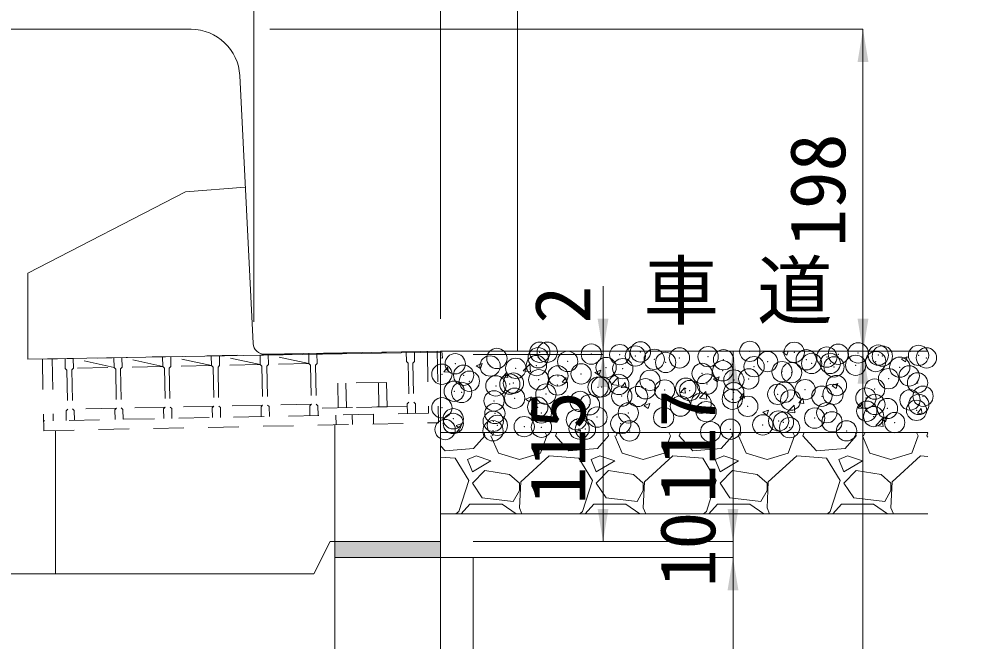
# Model space of a CAD drawing. Units: millimetres at full size. Extents: x 0 to 26200, y 7460 to 13400.
# Drawn here: x 9998 to 10580, y 11565 to 11948 of the extents above; entities that cross this region are included whole.
import ezdxf
from ezdxf.enums import TextEntityAlignment as Align

# ---------------------------------------------------------------- set-up
doc = ezdxf.new("R2010")
doc.units = ezdxf.units.MM
doc.header["$LTSCALE"] = 25
doc.header["$PDMODE"] = 32
doc.header["$PDSIZE"] = 12.5
doc.linetypes.add('USER1', pattern=[1.35, 0.75, -0.6])
doc.layers.add('ハッチング_モルタル', color=30, linetype='Continuous')
doc.layers.add('文字', color=7, linetype='Continuous')
for name, color, linetype, lineweight in [('側溝・本体', 7, 'Continuous', 9), ('基礎', 3, 'Continuous', 20), ('寸法線', 7, 'Continuous', 9), ('引出線', 4, 'Continuous', 9), ('本体', 2, 'Continuous', 20), ('舗装・基礎', 7, 'Continuous', 5), ('ｸﾞﾚｰﾁﾝｸﾞ', 7, 'USER1', 5)]:
    doc.layers.add(name, color=color, linetype=linetype, lineweight=lineweight)
doc.styles.add('ＭＳ ゴシック', font='')
doc.styles.get('ＭＳ ゴシック').set_extended_font_data('MS Gothic')

# ---------------------------------------------------------------- blocks, each defined once
blk = doc.blocks.new('filled_arrow')
at = {"color": 0, "linetype": 'Continuous', "lineweight": -2}
blk.add_solid([(7.5, 1.25), (0, 0), (7.5, -1.25)], dxfattribs=at)

msp = doc.modelspace()

# ---------------------------------------------------------------- hatches: boundary and pattern name
at = {"layer": 'ハッチング_モルタル'}
msp.add_hatch(color=7, dxfattribs=at).paths.add_polyline_path([(10257.96, 11616.22), (10257.96, 11626.22), (10192.96, 11626.22), (10192.96, 11616.22)])

# ---------------------------------------------------------------- linework, layer by layer
at = {"layer": '側溝・本体'}
for p, q in [((10137.81, 11844.22), (10100.96, 11841.22)), ((10100.96, 11841.22), (10003.96, 11791.22)), ((10003.96, 11791.22), (10003.96, 11738.22)), ((10257.96, 11742.64), (10003.96, 11738.22)), ((10020.96, 11606.22), (10020.96, 11694.47)), ((10192.96, 11626.22), (10192.96, 11697.91))]:
    msp.add_line(p, q, dxfattribs=at)
at = {"layer": '基礎'}
for p, q in [((10257.96, 11743.22), (10557.96, 11743.22)), ((10257.96, 11693.22), (10557.96, 11693.22)), ((10257.96, 11643.22), (10557.96, 11643.22))]:
    msp.add_line(p, q, dxfattribs=at)
at = {"layer": '寸法線'}
for p, q in [((10257.96, 11763.22), (10257.96, 12201.22)), ((10142.96, 11761.22), (10142.96, 12041.22)), ((10142.96, 11761.22), (10142.96, 12041.22)), ((10257.96, 11763.22), (10257.96, 12041.22)), ((10152.96, 11941.22), (10517.96, 11941.22)), ((10517.96, 11743.22), (10517.96, 11941.22)), ((10357.96, 11701.22), (10357.96, 11783.22)), ((10266.96, 11743.22), (10517.96, 11743.22)), ((10277.96, 11743.22), (10357.96, 11743.22)), ((10277.96, 11743.22), (10517.96, 11743.22)), ((10277.96, 11743.22), (10437.96, 11743.22)), ((10277.96, 11741.22), (10357.96, 11741.22)), ((10277.96, 11741.22), (10357.96, 11741.22)), ((10357.96, 11626.22), (10357.96, 11741.22)), ((10437.96, 11626.22), (10437.96, 11743.22)), ((10517.96, 11743.22), (10517.96, 10166.22)), ((10437.96, 11666.22), (10437.96, 11576.22)), ((10277.96, 11626.22), (10357.96, 11626.22)), ((10277.96, 11626.22), (10437.96, 11626.22)), ((10277.96, 11626.22), (10437.96, 11626.22)), ((10277.96, 11616.22), (10437.96, 11616.22)), ((10297.96, 11616.22), (10437.96, 11616.22)), ((10437.96, 11616.22), (10437.96, 10166.22))]:
    msp.add_line(p, q, dxfattribs=at)
at = {"layer": '引出線'}
msp.add_lwpolyline([(10305.33, 11743.22), (10305.33, 11984.78), (10580.18, 11984.78)], dxfattribs=at)
at = {"layer": '本体'}
for p, q in [((9981.49, 11941.22), (10104.42, 11941.22)), ((10134.38, 11912.72), (10142.62, 11747.99)), ((10257.96, 11743.22), (10149.73, 11741.34)), ((10257.96, 11743.22), (10257.96, 11626.22)), ((10189.96, 11626.22), (10179.96, 11606.22)), ((10189.96, 11626.22), (10257.96, 11626.22)), ((10192.96, 10986.75), (10192.96, 11626.22)), ((10192.96, 11616.22), (10277.96, 11616.22)), ((10277.96, 10166.22), (10277.96, 11616.22)), ((9905.96, 11606.22), (10179.96, 11606.22))]:
    msp.add_line(p, q, dxfattribs=at)
at = {"layer": '本体', "lineweight": 9}
msp.add_line((10257.96, 11519.22), (10257.96, 11626.22), dxfattribs=at)
at = {"layer": '本体'}
for centre, radius, start, end in [((10104.42, 11911.22), 30, 2.86241, 90), ((10149.61, 11748.34), 7, 182.86241, 270.99635)]:
    msp.add_arc(centre, radius, start, end, dxfattribs=at)
at = {"layer": '舗装・基礎'}
for p, q in [((10257.96, 11743.01), (10258.16, 11743.22)), ((10257.96, 11739.11), (10259.2, 11738.92)), ((10259.2, 11738.9), (10258.7, 11743.22)), ((10468.64, 11742.46), (10471.17, 11740.75)), ((10468.67, 11742.51), (10470.52, 11743.22)), ((10471.17, 11740.75), (10472, 11743.22)), ((10541.67, 11738.44), (10545.23, 11739.81)), ((10544.18, 11736.68), (10545.21, 11739.75)), ((10544.35, 11743.22), (10544.35, 11743.22)), ((10544.35, 11743.21), (10547.38, 11742.95)), ((10547.32, 11742.93), (10547.27, 11743.22)), ((10259.9, 11730.51), (10262.35, 11733.43)), ((10262.87, 11730.23), (10262.29, 11733.41)), ((10279.95, 11734.21), (10282.47, 11732.51)), ((10279.97, 11734.26), (10283.53, 11735.63)), ((10282.48, 11732.51), (10283.51, 11735.57)), ((10308.91, 11731.19), (10312.86, 11735.32)), ((10313.41, 11730.49), (10312.85, 11735.32)), ((10541.65, 11738.39), (10544.18, 11736.68)), ((10259.9, 11730.5), (10262.94, 11730.24)), ((10296.34, 11727.32), (10298.79, 11730.24)), ((10299.31, 11727.04), (10298.72, 11730.22)), ((10308.9, 11731.21), (10313.42, 11730.51)), ((10352.95, 11730.14), (10355.48, 11728.44)), ((10352.98, 11730.19), (10356.54, 11731.56)), ((10355.48, 11728.44), (10356.51, 11731.51)), ((10425.98, 11726.13), (10429.54, 11727.49)), ((10296.34, 11727.32), (10299.37, 11727.05)), ((10332.77, 11724.13), (10335.22, 11727.05)), ((10332.77, 11724.13), (10335.81, 11723.86)), ((10335.75, 11723.85), (10335.16, 11727.03)), ((10363.12, 11722.79), (10367.08, 11726.91)), ((10363.12, 11722.8), (10367.63, 11722.1)), ((10367.63, 11722.08), (10367.07, 11726.91)), ((10369.21, 11720.94), (10371.66, 11723.86)), ((10372.18, 11720.66), (10371.6, 11723.85)), ((10425.96, 11726.07), (10428.49, 11724.37)), ((10428.49, 11724.37), (10429.52, 11727.44)), ((10498.97, 11722), (10501.49, 11720.3)), ((10498.99, 11722.06), (10502.55, 11723.42)), ((10501.5, 11720.3), (10502.53, 11723.37)), ((10369.21, 11720.94), (10372.25, 11720.67)), ((10405.65, 11717.76), (10408.1, 11720.67)), ((10405.65, 11717.75), (10408.68, 11717.49)), ((10408.62, 11717.47), (10408.03, 11720.66)), ((10417.34, 11714.38), (10421.3, 11718.5)), ((10421.85, 11713.68), (10421.28, 11718.5)), ((10442.09, 11714.57), (10444.53, 11717.49)), ((10445.06, 11714.29), (10444.47, 11717.47)), ((10310.27, 11713.76), (10312.8, 11712.05)), ((10310.29, 11713.81), (10313.85, 11715.18)), ((10312.8, 11712.05), (10313.83, 11715.12)), ((10383.3, 11709.74), (10386.86, 11711.11)), ((10385.81, 11707.98), (10386.84, 11711.05)), ((10417.33, 11714.4), (10421.85, 11713.69)), ((10442.09, 11714.56), (10445.12, 11714.3)), ((10471.56, 11705.97), (10475.51, 11710.09)), ((10476.06, 11705.27), (10475.5, 11710.09)), ((10478.52, 11711.38), (10480.97, 11714.3)), ((10478.52, 11711.38), (10481.56, 11711.11)), ((10481.49, 11711.1), (10480.91, 11714.28)), ((10514.96, 11708.19), (10517.41, 11711.11)), ((10517.93, 11707.91), (10517.34, 11711.1)), ((10383.28, 11709.69), (10385.8, 11707.98)), ((10456.28, 11705.62), (10458.81, 11703.92)), ((10456.31, 11705.67), (10459.86, 11707.04)), ((10458.81, 11703.92), (10459.84, 11706.98)), ((10471.55, 11705.99), (10476.06, 11705.29)), ((10514.96, 11708.19), (10518, 11707.92)), ((10551.4, 11705), (10553.85, 11707.92)), ((10551.4, 11705), (10554.43, 11704.74)), ((10554.37, 11704.72), (10553.78, 11707.91)), ((10267.61, 11697.43), (10271.17, 11698.79)), ((10270.12, 11695.67), (10271.15, 11698.74)), ((10525.77, 11697.56), (10529.73, 11701.68)), ((10529.29, 11701.55), (10531.82, 11699.85)), ((10529.31, 11701.6), (10532.87, 11702.97)), ((10530.28, 11696.86), (10529.72, 11701.68)), ((10531.82, 11699.85), (10532.85, 11702.92)), ((10267.59, 11697.37), (10270.11, 11695.67)), ((10267.73, 11693.22), (10269.4, 11695.21)), ((10269.7, 11693.22), (10269.33, 11695.2)), ((10285.2, 11691.07), (10284.77, 11693.22)), ((10289.77, 11691.07), (10290.69, 11693.22)), ((10322.3, 11693.22), (10323.3, 11691.07)), ((10328.63, 11691.07), (10329.44, 11693.22)), ((10340.59, 11693.3), (10340.71, 11693.22)), ((10340.62, 11693.36), (10344.17, 11694.72)), ((10343.67, 11693.22), (10344.15, 11694.67)), ((10361.4, 11691.07), (10360.97, 11693.22)), ((10365.97, 11691.07), (10366.89, 11693.22)), ((10398.5, 11693.22), (10399.5, 11691.07)), ((10404.83, 11691.07), (10405.64, 11693.22)), ((10437.6, 11691.07), (10437.17, 11693.22)), ((10442.17, 11691.07), (10443.09, 11693.22)), ((10474.7, 11693.22), (10475.7, 11691.07)), ((10481.03, 11691.07), (10481.84, 11693.22)), ((10513.8, 11691.07), (10513.37, 11693.22)), ((10518.37, 11691.07), (10519.29, 11693.22)), ((10525.76, 11697.58), (10530.28, 11696.88)), ((10550.9, 11693.22), (10551.9, 11691.07)), ((10557.23, 11691.07), (10557.96, 11693.01)), ((10285.2, 11691.07), (10278.34, 11683.45)), ((10289.01, 11691.07), (10293.58, 11680.4)), ((10319.49, 11680.4), (10323.3, 11691.07)), ((10337.01, 11681.93), (10328.63, 11691.07)), ((10361.4, 11691.07), (10354.54, 11683.45)), ((10365.21, 11691.07), (10369.78, 11680.4)), ((10395.69, 11680.4), (10399.5, 11691.07)), ((10413.21, 11681.93), (10404.83, 11691.07)), ((10437.6, 11691.07), (10430.74, 11683.45)), ((10441.41, 11691.07), (10445.98, 11680.4)), ((10471.89, 11680.4), (10475.7, 11691.07)), ((10489.41, 11681.93), (10481.03, 11691.07)), ((10513.8, 11691.07), (10506.94, 11683.45)), ((10517.61, 11691.07), (10522.18, 11680.4)), ((10548.09, 11680.4), (10551.9, 11691.07)), ((10557.96, 11690.28), (10557.23, 11691.07)), ((10260.81, 11681.93), (10257.96, 11685.04)), ((10278.34, 11683.45), (10260.81, 11681.93)), ((10354.54, 11683.45), (10337.01, 11681.93)), ((10430.74, 11683.45), (10413.21, 11681.93)), ((10506.94, 11683.45), (10489.41, 11681.93)), ((10266.91, 11677.35), (10257.96, 11678.1)), ((10275.29, 11663.64), (10266.91, 11677.35)), ((10279.86, 11678.88), (10274.53, 11676.59)), ((10274.53, 11676.59), (10277.58, 11668.97)), ((10277.58, 11668.97), (10289.01, 11675.83)), ((10289.01, 11675.83), (10279.86, 11678.88)), ((10293.58, 11680.4), (10306.53, 11676.59)), ((10306.53, 11676.59), (10319.49, 11680.4)), ((10324.82, 11678.88), (10307.29, 11662.88)), ((10343.11, 11677.35), (10324.82, 11678.88)), ((10351.49, 11663.64), (10343.11, 11677.35)), ((10356.06, 11678.88), (10350.73, 11676.59)), ((10350.73, 11676.59), (10353.78, 11668.97)), ((10353.78, 11668.97), (10365.21, 11675.83)), ((10365.21, 11675.83), (10356.06, 11678.88)), ((10369.78, 11680.4), (10382.73, 11676.59)), ((10382.73, 11676.59), (10395.69, 11680.4)), ((10401.02, 11678.88), (10383.49, 11662.88)), ((10419.31, 11677.35), (10401.02, 11678.88)), ((10427.69, 11663.64), (10419.31, 11677.35)), ((10432.26, 11678.88), (10426.93, 11676.59)), ((10426.93, 11676.59), (10429.98, 11668.97)), ((10429.98, 11668.97), (10441.41, 11675.83)), ((10441.41, 11675.83), (10432.26, 11678.88)), ((10445.98, 11680.4), (10458.93, 11676.59)), ((10458.93, 11676.59), (10471.89, 11680.4)), ((10477.22, 11678.88), (10459.69, 11662.88)), ((10495.51, 11677.35), (10477.22, 11678.88)), ((10503.89, 11663.64), (10495.51, 11677.35)), ((10508.46, 11678.88), (10503.13, 11676.59)), ((10503.13, 11676.59), (10506.18, 11668.97)), ((10506.18, 11668.97), (10517.61, 11675.83)), ((10517.61, 11675.83), (10508.46, 11678.88)), ((10522.18, 11680.4), (10535.13, 11676.59)), ((10535.13, 11676.59), (10548.09, 11680.4)), ((10553.42, 11678.88), (10535.89, 11662.88)), ((10557.96, 11678.5), (10553.42, 11678.88)), ((10285.2, 11669.73), (10277.58, 11662.11)), ((10300.44, 11667.45), (10285.2, 11669.73)), ((10361.4, 11669.73), (10353.78, 11662.11)), ((10376.64, 11667.45), (10361.4, 11669.73)), ((10437.6, 11669.73), (10429.98, 11662.11)), ((10452.84, 11667.45), (10437.6, 11669.73)), ((10513.8, 11669.73), (10506.18, 11662.11)), ((10529.04, 11667.45), (10513.8, 11669.73)), ((10269.19, 11644.59), (10275.29, 11663.64)), ((10306.53, 11662.11), (10300.44, 11667.45)), ((10345.39, 11644.59), (10351.49, 11663.64)), ((10382.73, 11662.11), (10376.64, 11667.45)), ((10421.59, 11644.59), (10427.69, 11663.64)), ((10458.93, 11662.11), (10452.84, 11667.45)), ((10497.79, 11644.59), (10503.89, 11663.64)), ((10535.13, 11662.11), (10529.04, 11667.45)), ((10277.58, 11662.11), (10283.67, 11652.97)), ((10307.29, 11662.88), (10306.53, 11646.87)), ((10306.53, 11657.54), (10306.53, 11662.11)), ((10353.78, 11662.11), (10359.87, 11652.97)), ((10383.49, 11662.88), (10382.73, 11646.87)), ((10382.73, 11657.54), (10382.73, 11662.11)), ((10429.98, 11662.11), (10436.07, 11652.97)), ((10459.69, 11662.88), (10458.93, 11646.87)), ((10458.93, 11657.54), (10458.93, 11662.11)), ((10506.18, 11662.11), (10512.27, 11652.97)), ((10535.89, 11662.88), (10535.13, 11646.87)), ((10535.13, 11657.54), (10535.13, 11662.11)), ((10283.67, 11652.97), (10302.72, 11650.68)), ((10302.72, 11650.68), (10306.53, 11657.54)), ((10359.87, 11652.97), (10378.92, 11650.68)), ((10378.92, 11650.68), (10382.73, 11657.54)), ((10436.07, 11652.97), (10455.12, 11650.68)), ((10455.12, 11650.68), (10458.93, 11657.54)), ((10512.27, 11652.97), (10531.32, 11650.68)), ((10531.32, 11650.68), (10535.13, 11657.54)), ((10270.71, 11643.22), (10276.05, 11649.16)), ((10276.05, 11649.16), (10295.86, 11649.16)), ((10295.86, 11649.16), (10304.44, 11643.22)), ((10306.53, 11646.87), (10308.07, 11643.22)), ((10346.91, 11643.22), (10352.25, 11649.16)), ((10352.25, 11649.16), (10372.06, 11649.16)), ((10372.06, 11649.16), (10380.64, 11643.22)), ((10382.73, 11646.87), (10384.27, 11643.22)), ((10423.11, 11643.22), (10428.45, 11649.16)), ((10428.45, 11649.16), (10448.26, 11649.16)), ((10448.26, 11649.16), (10456.84, 11643.22)), ((10458.93, 11646.87), (10460.47, 11643.22)), ((10499.31, 11643.22), (10504.65, 11649.16)), ((10504.65, 11649.16), (10524.46, 11649.16)), ((10524.46, 11649.16), (10533.04, 11643.22)), ((10535.13, 11646.87), (10536.67, 11643.22)), ((10267.43, 11643.22), (10269.19, 11644.59)), ((10343.63, 11643.22), (10345.39, 11644.59)), ((10419.83, 11643.22), (10421.59, 11644.59)), ((10496.03, 11643.22), (10497.79, 11644.59))]:
    msp.add_line(p, q, dxfattribs=at)
for p in [(10292.63, 11738.75), (10318.06, 11739.2), (10319.02, 11742.56), (10323.63, 11742.56), (10350.75, 11741.41), (10368.28, 11741.11), (10377.87, 11740.27), (10381, 11742.79), (10404.99, 11739.12), (10422.61, 11739.86), (10448.27, 11743.11), (10475.63, 11742.51), (10495.71, 11739.61), (10502.75, 11741.36), (10514.95, 11742.14), (10527.38, 11740.78), (10529.86, 11740.22), (10552.16, 11740.65), (10556.98, 11739.07), (10266.97, 11735.5), (10288.43, 11734.11), (10316.96, 11734.36), (10336.2, 11736.89), (10359.85, 11733.13), (10389.48, 11738.21), (10396.52, 11736.29), (10432.1, 11737.98), (10450.91, 11733.71), (10459.22, 11736.83), (10483, 11737.94), (10486.34, 11735.68), (10497.76, 11735.69), (10500.12, 11733.59), (10513.46, 11734.54), (10525.78, 11736.84), (10540.58, 11733.39), (10258.8, 11729.03), (10272.16, 11728.46), (10304.24, 11732.68), (10330.23, 11728.04), (10344.48, 11729.22), (10370.14, 11732.48), (10418.96, 11729.51), (10431.67, 11731.18), (10468.13, 11730.61), (10474.03, 11730.01), (10546.39, 11728.01), (10275.7, 11724.71), (10292.01, 11721.84), (10300.6, 11722.96), (10302.81, 11723.56), (10318.4, 11725.65), (10329.93, 11722.41), (10357.05, 11721.27), (10367.63, 11722.75), (10386.87, 11725.28), (10421.99, 11722.95), (10438.51, 11725.52), (10447.65, 11726.2), (10501.59, 11722.11), (10533.67, 11726.33), (10551.54, 11723.74), (10266.35, 11718.59), (10270.98, 11717.87), (10322.83, 11716.85), (10354.92, 11721.08), (10369.52, 11715.57), (10384.17, 11720.12), (10395.91, 11719.37), (10408.88, 11720.44), (10411.29, 11718.98), (10438.4, 11717.83), (10465.52, 11716.69), (10469.63, 11717.9), (10482.35, 11719.58), (10492.64, 11715.54), (10499.5, 11716.68), (10525.16, 11719.93), (10554.91, 11715.55), (10290.88, 11712.64), (10303.59, 11714.32), (10343.86, 11712.31), (10349.63, 11710.27), (10379.25, 11715.35), (10418.31, 11711.14), (10437.55, 11713.68), (10473.42, 11713.1), (10519.76, 11714.39), (10525.29, 11710.47), (10546.88, 11713.25), (10552.26, 11710.5), (10258.79, 11708.42), (10291.39, 11704.93), (10317.78, 11708.74), (10320, 11705.18), (10373.51, 11705.25), (10405.59, 11709.47), (10421.37, 11706.04), (10447.03, 11709.29), (10495.66, 11705.38), (10520.31, 11706.3), (10533.02, 11707.97), (10550.92, 11706.83), (10265.74, 11701.68), (10265.8, 11698.75), (10290.38, 11700.09), (10341.55, 11701.04), (10354.27, 11702.71), (10368.9, 11698.65), (10395.29, 11702.46), (10466.03, 11700.3), (10468.98, 11699.54), (10488.22, 11702.07), (10498.88, 11699.77), (10524.54, 11703.02), (10537.46, 11699.31), (10260.75, 11695.01), (10290.23, 11694.28), (10292.92, 11697.6), (10309.47, 11696.82), (10320.04, 11696.46), (10343.24, 11695.4), (10347.16, 11695.31), (10374.28, 11694.16), (10424.18, 11693.64), (10436.41, 11695.21), (10456.27, 11697.87), (10472.8, 11696.19), (10507.83, 11694.23)]:
    msp.add_point(p, dxfattribs=at)
at = {"layer": 'ｸﾞﾚｰﾁﾝｸﾞ'}
for p, q in [((10012.89, 11738.32), (10255.84, 11743.18)), ((10056.88, 11739.2), (10057, 11733.2)), ((10061.88, 11739.3), (10062, 11733.3)), ((10086.99, 11733.8), (10061.88, 11739.3)), ((10086.87, 11739.8), (10086.99, 11733.8)), ((10116.98, 11734.4), (10091.87, 11739.9)), ((10091.87, 11739.9), (10091.99, 11733.9)), ((10116.86, 11740.4), (10116.98, 11734.4)), ((10146.98, 11735), (10121.86, 11740.5)), ((10121.86, 11740.5), (10121.98, 11734.5)), ((10146.86, 11741), (10146.98, 11735)), ((10176.97, 11735.6), (10151.86, 11741.1)), ((10151.86, 11741.1), (10151.98, 11735.1)), ((10176.85, 11741.6), (10176.97, 11735.6)), ((10181.85, 11741.7), (10181.97, 11735.7)), ((10236.84, 11742.8), (10236.96, 11736.8)), ((10241.84, 11742.9), (10241.96, 11736.9)), ((10249.84, 11743.06), (10250.6, 11705.07)), ((10255.84, 11743.18), (10256.72, 11699.19)), ((10012.89, 11738.32), (10013.77, 11694.33)), ((10018.88, 11738.44), (10019.64, 11700.45)), ((10026.88, 11738.6), (10027, 11732.6)), ((10031.88, 11738.7), (10032, 11732.7)), ((10057, 11733.2), (10031.88, 11738.7)), ((10086.99, 11733.8), (10032, 11732.7)), ((10062, 11733.3), (10061.02, 11732.28)), ((10086.99, 11733.8), (10062, 11733.3)), ((10086.99, 11733.8), (10088.01, 11732.82)), ((10091.99, 11733.9), (10091.01, 11732.88)), ((10116.98, 11734.4), (10091.99, 11733.9)), ((10116.98, 11734.4), (10118, 11733.42)), ((10118, 11733.42), (10118.48, 11709.42)), ((10121.98, 11734.5), (10121, 11733.48)), ((10121, 11733.48), (10121.48, 11709.48)), ((10146.98, 11735), (10121.98, 11734.5)), ((10146.98, 11735), (10148, 11734.02)), ((10148, 11734.02), (10148.48, 11710.02)), ((10151.98, 11735.1), (10151, 11734.08)), ((10151, 11734.08), (10151.48, 11710.08)), ((10176.97, 11735.6), (10151.98, 11735.1)), ((10176.97, 11735.6), (10177.99, 11734.62)), ((10177.99, 11734.62), (10178.47, 11710.62)), ((10181.97, 11735.7), (10180.99, 11734.68)), ((10180.99, 11734.68), (10181.47, 11710.68)), ((10236.96, 11736.8), (10237.98, 11735.82)), ((10237.98, 11735.82), (10238.46, 11711.82)), ((10241.96, 11736.9), (10240.98, 11735.88)), ((10240.98, 11735.88), (10241.46, 11711.88)), ((10027, 11732.6), (10028.02, 11731.62)), ((10028.02, 11731.62), (10028.5, 11707.62)), ((10032, 11732.7), (10031.02, 11731.68)), ((10031.02, 11731.68), (10031.5, 11707.68)), ((10057, 11733.2), (10058.02, 11732.22)), ((10058.02, 11732.22), (10058.5, 11708.22)), ((10061.02, 11732.28), (10061.5, 11708.28)), ((10088.01, 11732.82), (10088.49, 11708.82)), ((10091.01, 11732.88), (10091.49, 11708.88)), ((10224.71, 11724.05), (10194.72, 11723.45)), ((10194.72, 11723.45), (10195.02, 11708.45)), ((10199.72, 11723.55), (10200.02, 11708.55)), ((10219.71, 11723.95), (10220.01, 11708.95)), ((10224.71, 11724.05), (10225.01, 11709.05)), ((10178.47, 11710.62), (10151.48, 11710.08)), ((10152.5, 11709.1), (10151.48, 11710.08)), ((10177.49, 11709.6), (10178.47, 11710.62)), ((10182.49, 11709.7), (10181.47, 11710.68)), ((10237.48, 11710.8), (10238.46, 11711.82)), ((10237.6, 11704.81), (10237.48, 11710.8)), ((10242.48, 11710.9), (10241.46, 11711.88)), ((10242.6, 11704.91), (10242.48, 11710.9)), ((10250.6, 11705.07), (10013.65, 11700.33)), ((10027.52, 11706.6), (10028.5, 11707.62)), ((10027.64, 11700.61), (10027.52, 11706.6)), ((10058.5, 11708.22), (10031.5, 11707.68)), ((10032.52, 11706.7), (10031.5, 11707.68)), ((10032.64, 11700.71), (10032.52, 11706.7)), ((10057.52, 11707.2), (10058.5, 11708.22)), ((10057.64, 11701.21), (10057.52, 11707.2)), ((10088.49, 11708.82), (10061.5, 11708.28)), ((10062.52, 11707.3), (10061.5, 11708.28)), ((10062.64, 11701.31), (10062.52, 11707.3)), ((10087.51, 11707.8), (10088.49, 11708.82)), ((10087.63, 11701.81), (10087.51, 11707.8)), ((10118.48, 11709.42), (10091.49, 11708.88)), ((10092.51, 11707.9), (10091.49, 11708.88)), ((10092.63, 11701.91), (10092.51, 11707.9)), ((10117.5, 11708.4), (10118.48, 11709.42)), ((10117.62, 11702.41), (10117.5, 11708.4)), ((10148.48, 11710.02), (10121.48, 11709.48)), ((10122.5, 11708.5), (10121.48, 11709.48)), ((10122.62, 11702.51), (10122.5, 11708.5)), ((10147.5, 11709), (10148.48, 11710.02)), ((10147.62, 11703.01), (10147.5, 11709)), ((10152.62, 11703.11), (10152.5, 11709.1)), ((10177.61, 11703.61), (10177.49, 11709.6)), ((10182.61, 11703.71), (10182.49, 11709.7)), ((10237.51, 11709.3), (10182.52, 11708.2)), ((10225.01, 11709.05), (10195.02, 11708.45)), ((10216.72, 11698.39), (10216.6, 11704.39)), ((10013.77, 11694.33), (10256.72, 11699.19)), ((10193.61, 11703.93), (10193.73, 11697.93)), ((10203.73, 11698.13), (10203.61, 11704.13))]:
    msp.add_line(p, q, dxfattribs=at)

# ---------------------------------------------------------------- block references
at = {"layer": '寸法線', "xscale": 2.67, "yscale": 2.67}
for p, rotation in [((10517.96, 11941.22), 270), ((10357.96, 11743.22), 90), ((10517.96, 11743.22), 90), ((10357.96, 11741.22), 270), ((10357.96, 11741.22), 270), ((10437.96, 11743.22), 270), ((10517.96, 11743.22), 270), ((10357.96, 11626.22), 90), ((10437.96, 11626.22), 90), ((10437.96, 11626.22), 90), ((10437.96, 11616.22), 270), ((10437.96, 11616.22), 270)]:
    msp.add_blockref('filled_arrow', p, dxfattribs=dict(at, rotation=rotation))
at = {"layer": '引出線', "xscale": 0.133, "yscale": 0.133, "rotation": 90}
msp.add_blockref('filled_arrow', (10305.33, 11743.22), dxfattribs=at)

# ---------------------------------------------------------------- texts
at = {"layer": '寸法線', "style": 'ＭＳ ゴシック'}
for s, p in [('198', (10489.96, 11842.22)), ('2', (10332.96, 11771.82)), ('117', (10409.96, 11684.72)), ('115', (10329.96, 11683.72)), ('10', (10409.96, 11621.22))]:
    msp.add_text(s, height=34.18, rotation=90, dxfattribs=at).set_placement(p, align=Align.MIDDLE_CENTER)
at = {"layer": '文字', "style": 'ＭＳ ゴシック'}
msp.add_text('車 道', height=34.18, dxfattribs=at).set_placement((10441, 11780.51), align=Align.MIDDLE_CENTER)

doc.saveas('drawing.dxf')
